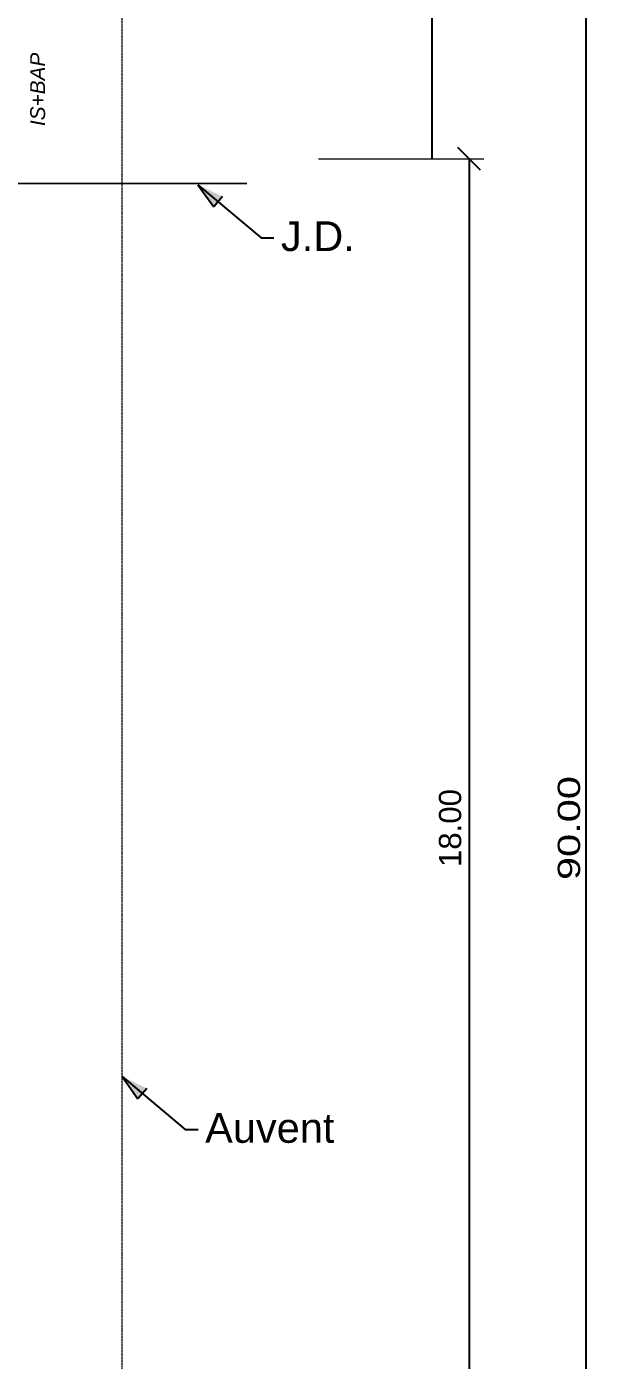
# Model space of a CAD drawing. Header units: metres. Extents: x 134472 to 303672, y 136880 to 366415.
# Drawn here: x 273264 to 281087, y 300192 to 318124 of the extents above; entities that cross this region are included whole.
import ezdxf

# ---------------------------------------------------------------- set-up
doc = ezdxf.new("R2010")
doc.units = ezdxf.units.M
doc.header["$LTSCALE"] = 2
doc.header["$MEASUREMENT"] = 0
doc.header["$PDMODE"] = 2
doc.header["$PDSIZE"] = 500
doc.linetypes.add('Planta_2$0$CACHE', pattern=[0.375, 0.25, -0.125])
doc.linetypes.add('STYLE_12', pattern=[0.46875, 0.3125, -0.15625])
doc.layers.add('0.03TEN', color=8, linetype='STYLE_12', lineweight=5)
for name, color, linetype in [('0.1TEN', 133, 'Planta_2$0$CACHE'), ('MOJI', 7, 'Continuous'), ('SUMPO 400', 6, 'Continuous')]:
    doc.layers.add(name, color=color, linetype=linetype)
doc.styles.add('arial', font='arial.ttf')
doc.styles.add('Style-Arial', font='arial.ttf')
doc.dimstyles.new('400', dxfattribs={"dimtxt": 300, "dimasz": 450, "dimexe": 300, "dimexo": 150, "dimgap": 75, "dimtad": 1, "dimlfac": 0.001, "dimzin": 3, "dimdsep": 46, "dimtxsty": 'Style-Arial', "dimblk": 'OBLIQUE', "dimcen": 900, "dimclrd": 256, "dimclre": 256, "dimazin": 3, "dimtfac": 1, "dimtofl": 0, "dimtmove": 1, "dimatfit": 3, "dimldrblk": 'DOTSMALL', "dimfxl": 1, "dimfrac": 2, "dimtzin": 3, "dimlwd": -1, "dimlwe": 0, "dimarcsym": 0})

# ---------------------------------------------------------------- blocks, each defined once
blk = doc.blocks.new('_Oblique')
at = {"color": 0, "linetype": 'ByBlock', "lineweight": -2}
blk.add_line((0.5, 0.5), (-0.5, -0.5), dxfattribs=at)
blk = doc.blocks.new('*D721')
at = {"layer": 'Defpoints', "color": 0}
for p in [(278301, 352349), (278301, 352349), (278301, 352349), (280787, 352349), (280787, 352349), (280787, 352349), (279214, 262349), (279214, 262349), (279214, 262349)]:
    blk.add_point(p, dxfattribs=at)
at = {"layer": 'SUMPO 400', "lineweight": 0}
for p, q in [((278451, 352349), (281087, 352349)), ((278451, 352349), (281087, 352349)), ((278451, 352349), (281087, 352349)), ((279364, 262349), (281087, 262349)), ((279364, 262349), (281087, 262349)), ((279364, 262349), (281087, 262349))]:
    blk.add_line(p, q, dxfattribs=at)
at = {"layer": 'SUMPO 400'}
blk.add_line((280787, 262349), (280787, 352349), dxfattribs=at)
blk.add_line((280787, 262349), (280787, 352349), dxfattribs=at)
blk.add_line((280787, 262349), (280787, 352349), dxfattribs=at)
at = {"layer": 'SUMPO 400', "xscale": 450, "yscale": 450, "zscale": 450}
for p, rotation in [((280787, 352349), 90), ((280787, 352349), 90), ((280787, 352349), 90), ((280787, 262349), 270), ((280787, 262349), 270), ((280787, 262349), 270)]:
    blk.add_blockref('_Oblique', p, dxfattribs=dict(at, rotation=rotation))
at = {"layer": 'SUMPO 400', "color": 0, "insert": (280559, 307349), "char_height": 300, "attachment_point": 5, "rotation": 90, "style": 'Style-Arial'}
blk.add_mtext('\\W1.333333x;90.00', dxfattribs=at)
blk.add_mtext('\\W1.333333x;90.00', dxfattribs=at)
blk.add_mtext('\\W1.333333x;90.00', dxfattribs=at)
blk = doc.blocks.new('_DOTSMALL')
at = {"color": 0, "linetype": 'ByBlock', "const_width": 0.5}
blk.add_lwpolyline([(-0.0625, 0, 1), (0.0625, 0, 1)], format="xyb", close=True, dxfattribs=at)

msp = doc.modelspace()

# ---------------------------------------------------------------- hatches: boundary and pattern name
at = {"layer": 'MOJI'}
h = msp.add_hatch(color=256, dxfattribs=at)
h.paths.add_polyline_path([(275780.858, 315699.756), (275566.772, 315999.317), (275839.651, 315769.592)])
h.paths.add_polyline_path([(275839.651, 315769.592), (275566.772, 315999.317), (275898.443, 315839.429)])
h = msp.add_hatch(color=256, dxfattribs=at)
h.paths.add_polyline_path([(274760.672, 303709.756), (274546.586, 304009.317), (274819.464, 303779.592)])
h.paths.add_polyline_path([(274819.464, 303779.592), (274546.586, 304009.317), (274878.256, 303849.429)])

# ---------------------------------------------------------------- linework, layer by layer
at = {"layer": '0.03TEN', "flags": 128}
msp.add_lwpolyline([(274546.586, 268331.09), (274546.586, 318259.318)], dxfattribs=at)
at = {"layer": '0.1TEN', "lineweight": 25, "ltscale": 10, "const_width": 20, "flags": 128}
msp.add_lwpolyline([(153966.774, 316015.317), (276226.397, 316015.317)], dxfattribs=at)
at = {"layer": 'MOJI', "flags": 128}
for points in [[(275566.772, 315999.317), (276415.957, 315284.424), (276588.845, 315284.424)], [(275566.772, 315999.317), (275780.858, 315699.756)], [(275898.443, 315839.429), (275780.858, 315699.756)], [(274546.586, 304009.317), (275395.771, 303294.424), (275568.658, 303294.424)], [(274546.586, 304009.317), (274760.672, 303709.756)], [(274878.256, 303849.429), (274760.672, 303709.756)]]:
    msp.add_lwpolyline(points, dxfattribs=at)
at = {"layer": 'SUMPO 400'}
for p, q in [((278713.304, 352349.317), (278713.304, 316349.317)), ((279213.564, 316349.317), (279213.564, 298349.317))]:
    msp.add_line(p, q, dxfattribs=at)
at = {"layer": 'SUMPO 400', "lineweight": 0}
msp.add_line((277187.993, 316349.317), (279413.564, 316349.317), dxfattribs=at)

# ---------------------------------------------------------------- block references
at = {"layer": 'SUMPO 400', "xscale": 300, "yscale": 300}
for rotation in [90, 270]:
    msp.add_blockref('_Oblique', (279213.564, 316349.317), dxfattribs=dict(at, rotation=rotation))

# ---------------------------------------------------------------- texts
at = {"layer": 'MOJI', "insert": (273311.147, 316787.637), "char_height": 200, "width": 1127.95452, "attachment_point": 1, "rotation": 90, "style": 'arial'}
msp.add_mtext('\\fArial|b0|i1|c0|p39;IS+BAP', dxfattribs=at)
at = {"layer": 'MOJI', "char_height": 400, "width": 13020.2973, "attachment_point": 1, "style": 'arial'}
for s, insert in [('J.D.', (276684.028, 315507.164)), ('Auvent', (275663.841, 303517.164))]:
    msp.add_mtext(s, dxfattribs=dict(at, insert=insert))
at = {"layer": 'SUMPO 400', "insert": (278960.392, 307349.317), "char_height": 300, "attachment_point": 5, "rotation": 90, "style": 'Style-Arial'}
msp.add_mtext('18.00', dxfattribs=at)

# ---------------------------------------------------------------- dimensions: what is measured, and where the dimension line sits
at = {"layer": 'SUMPO 400'}
dim = msp.add_linear_dim(base=(280787.314, 352349.317), p1=(279213.564, 262349.317), p2=(278300.778, 352349.317), angle=90, text='\\W1.333333x;<>', dimstyle='400', override={"dimcen": 0.09}, dxfattribs=at)
dim.commit()
dim.dimension.update_dxf_attribs({"geometry": '*D721', "text_midpoint": (280559.142, 307349.317)})

doc.saveas('drawing.dxf')
